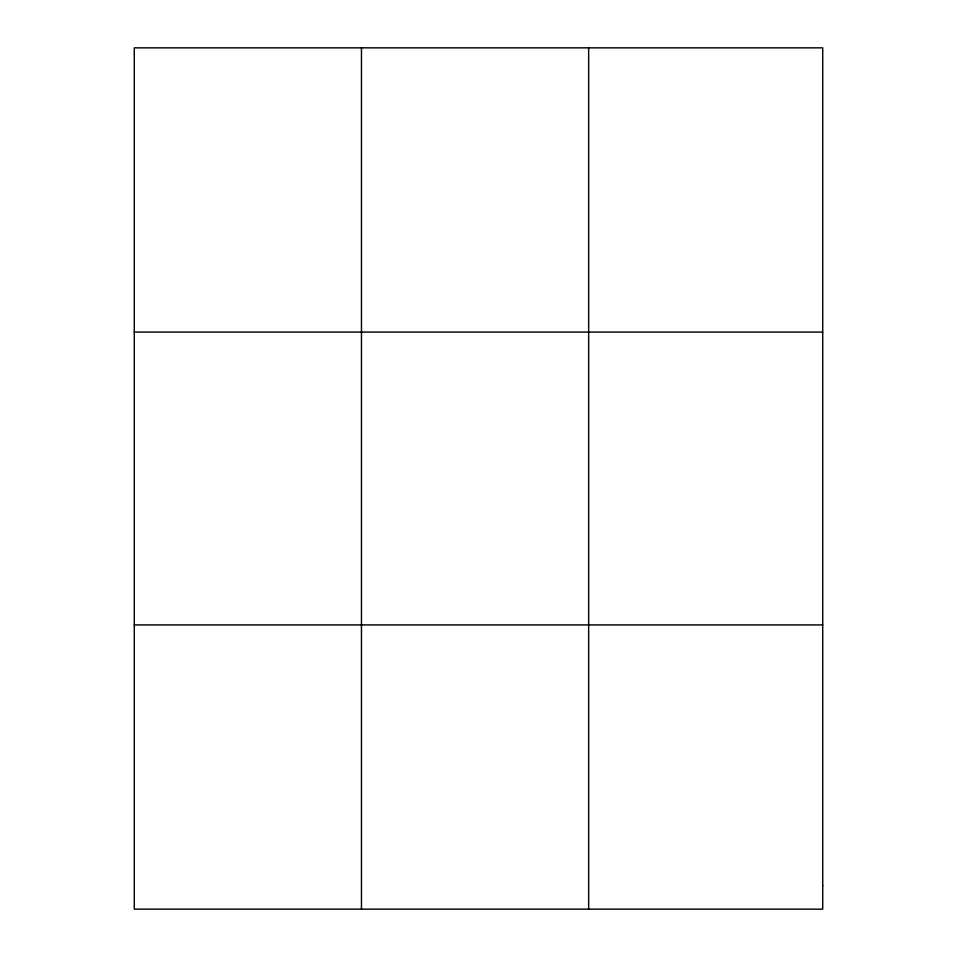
<?xml version="1.0" encoding="UTF-8"?>
<svg xmlns="http://www.w3.org/2000/svg" width="957" height="957" viewBox="0 0 957 957"><rect width="100%" height="100%" fill="white"/><g stroke="black" fill="none" stroke-linecap="round" stroke-linejoin="round"><path stroke-width="1.44" d="M361.471 47.85L361.471 909.15M588.651 47.85L588.651 909.15M134.279 332.079L822.721 332.079M134.279 624.921L822.721 624.921M822.721 885.464L822.721 909.15L134.279 909.15L134.279 47.85L822.721 47.85L822.721 885.464"/></g></svg>
